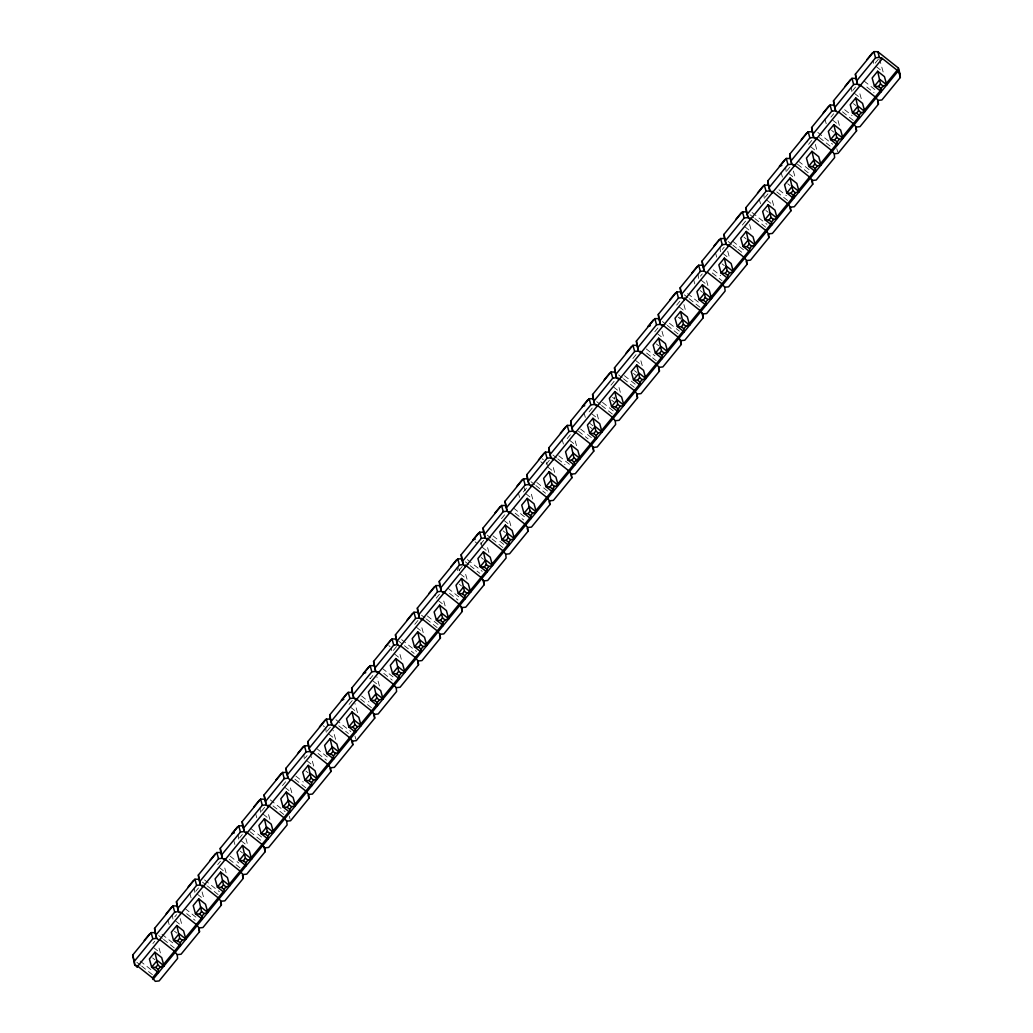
<?xml version="1.0" encoding="UTF-8"?>
<svg xmlns="http://www.w3.org/2000/svg" width="1033" height="1033" viewBox="0 0 1033 1033"><rect width="100%" height="100%" fill="white"/><g stroke="black" fill="none" stroke-linecap="round" stroke-linejoin="round"><path stroke-width="0.75" stroke-dasharray="5 3.75" d="M152.884 943.568L154.718 941.321M174.784 916.878L176.617 914.631M195.766 891.298L198.517 887.928M217.666 864.595L220.416 861.238M239.566 837.905L242.329 834.548M261.465 811.215L265.145 806.721M282.448 785.635L287.045 780.031M305.264 757.822L307.111 755.575M327.164 731.119L330.844 726.638M349.077 704.429L352.744 699.935M372.81 675.492L370.046 678.849L369.452 674.342M396.556 646.555L391.959 652.159L391.352 647.639M414.775 624.332L418.455 619.852M439.438 594.285L435.758 598.766L435.164 594.259M462.255 566.458L457.658 572.062L457.064 567.556M480.474 544.249L484.154 539.768M501.457 518.669L505.137 514.189M523.357 491.979L527.966 486.375M546.186 464.166L549.866 459.672M567.169 438.586L570.849 434.105M589.068 411.896L593.665 406.292M610.968 385.193L615.565 379.589M632.867 358.503L636.548 354.009M654.767 331.8L659.364 326.196M676.667 305.109L681.276 299.505M700.413 276.173L702.246 273.926M722.312 249.469L724.159 247.236M742.378 225.013L746.058 220.533M765.195 197.2L767.958 193.842M787.094 170.51L789.858 167.139M811.757 140.449L808.077 144.93L807.483 140.423M830.906 117.116L833.657 113.746M852.806 90.413L855.556 87.056M878.386 59.243L873.789 64.847L873.195 60.34M876.384 66.68L883.163 72.052L879.729 59.669M864.079 81.026L875.222 89.871M866.803 87.043L874.06 92.789M854.485 93.37L861.264 98.755L859.12 91.007M853.49 103.687L855.75 105.482M844.658 109.692L852.083 115.58M842.489 111.822L853.361 120.448M832.585 120.073L839.364 125.445L837.221 117.697M831.591 130.378L833.851 132.172M817.8 132.444L832.663 144.246M819.376 137.557L831.462 147.151M810.685 146.763L816.328 151.244M798.367 161.109L810.763 170.949M797.476 164.247L808.348 172.885M788.786 173.454L793.305 177.043M787.779 183.771L790.038 185.566M778.947 189.775L786.384 195.676M776.79 191.906L787.663 200.531M766.886 200.157L773.665 205.528L771.509 197.794M765.879 210.474L768.139 212.256M752.089 212.54L766.964 224.342M750.048 214.761L753.677 217.64M754.878 218.596L765.763 227.234M744.987 226.847L750.629 231.327M743.98 237.164L746.239 238.959M732.668 241.206L745.064 251.032M728.149 241.464L731.777 244.343M732.978 245.299L736.606 248.178M737.82 249.134L743.863 253.924M723.074 253.55L727.594 257.127M722.08 263.854L724.34 265.649M713.248 269.858L720.672 275.759M712.292 272.957L721.951 280.627M701.175 280.24L707.954 285.625L705.81 277.877M700.18 290.557L702.44 292.352M687.629 293.604L701.252 304.425M684.35 294.857L687.965 297.736M689.179 298.692L700.051 307.317M679.275 306.943L684.931 311.424M678.281 317.247L680.54 319.042L679.675 315.943M669.436 323.252L679.352 331.115M662.437 321.547L666.065 324.427M667.279 325.382L678.152 334.021M657.375 333.633L663.018 338.114M656.381 343.95L658.641 345.745M646.296 348.973L654.974 355.856M646.581 353.041L651.423 356.876M652.624 357.831L656.252 360.711M635.476 360.336L642.255 365.708L640.098 357.973M634.469 370.64L636.728 372.435M633.487 373.442L635.747 375.237M624.397 375.663L635.553 384.508M618.638 374.94L622.266 377.82M623.48 378.775L634.352 387.414M613.576 387.026L620.355 392.411L618.199 384.663M612.569 397.343L614.829 399.125L613.976 396.039M611.588 400.133L613.847 401.927M602.497 402.354L613.654 411.211M596.738 401.643L600.367 404.51M601.568 405.478L612.453 414.104M591.677 413.729L598.456 419.101L596.299 411.354M589.546 423.143L592.929 425.828M589.688 426.836L591.948 428.618M580.598 429.057L592.994 438.883M578.467 431.213L588.126 438.883M569.764 440.42L576.543 445.791L574.4 438.057M558.698 455.747L571.081 465.586M552.939 455.024L556.567 457.903M557.768 458.872L565.025 464.618M542.131 458.755L543.397 459.762M547.864 467.11L554.644 472.494L552.5 464.747M540.814 461.751L543.151 463.597M536.798 482.45L547.942 491.295M531.039 481.727L534.655 484.606M535.869 485.562L545.54 493.232M525.965 493.813L532.744 499.184L530.6 491.45M513.659 508.159L527.282 518.979M515.183 513.22L523.641 519.935M504.065 520.503L510.844 525.887L508.701 518.14M503.071 530.82L505.331 532.615M492.986 535.843L505.382 545.669M487.227 535.12L490.856 537.999M492.07 538.955L502.942 547.58M482.166 547.206L488.945 552.578L486.801 544.843M475.115 541.847L477.44 543.694M481.158 557.51L483.418 559.305M467.368 559.589L482.243 571.378M465.328 561.81L468.956 564.689M470.17 565.645L479.829 573.315M460.266 573.896L467.045 579.281L464.889 571.533M459.259 584.213L461.519 586.008M447.948 588.242L459.104 597.1M449.471 593.304L457.929 600.018M438.366 600.599L445.146 605.971L442.989 598.236M427.288 615.926L438.444 624.771M421.529 615.203L425.157 618.083M426.358 619.038L437.243 627.677M416.467 627.289L423.233 632.674L421.09 624.926M401.669 639.672L416.531 651.474M398.415 640.938L403.257 644.773M404.458 645.741L414.13 653.411M388.821 645.625L390.087 646.632M394.554 653.992L401.333 659.364L399.19 651.616M382.249 668.338L393.392 677.183M383.772 673.387L392.23 680.101M372.655 680.682L379.434 686.067L376.864 676.77M361.589 696.01L369.013 701.911M360.659 699.134L371.531 707.76M350.755 707.373L357.534 712.757L354.952 703.46M335.97 719.756L350.833 731.558M338.759 725.825L348.431 733.495M323.109 725.721L324.388 726.728M328.856 734.076L335.635 739.447L333.052 730.163M316.537 748.421L327.693 757.266M318.061 753.483L326.518 760.198M306.956 760.766L313.735 766.15L310.3 753.754M305.949 771.083L308.208 772.878M295.877 776.106L303.315 782.007M294.96 779.218L305.833 787.843M285.056 787.469L291.835 792.84L289.679 785.106M270.259 799.852L285.134 811.641M273.048 805.908L283.933 814.546M263.157 814.159L269.923 819.543L267.779 811.796M250.838 828.505L261.995 837.363M249.947 831.655L260.82 840.281M241.244 840.862L245.764 844.439M240.25 851.166L242.51 852.961M230.178 856.189L238.843 863.072M229.249 859.301L240.121 867.94M219.345 867.552L226.124 872.937L223.98 865.189M204.56 879.935L219.422 891.737M202.52 882.169L206.135 885.036M207.349 886.004L218.221 894.63M197.445 894.255L203.101 898.736M185.139 908.601L196.283 917.446M186.65 913.65L195.121 920.364M175.545 920.945L180.065 924.535M174.551 931.262L176.811 933.057M161.987 934.31L173.144 943.155M158.708 935.562L162.336 938.429M163.55 939.397L174.422 948.023M153.646 947.648L160.425 953.02L158.269 945.272M152.639 957.953L154.898 959.747M140.088 961.013L153.723 971.821M136.808 962.252L140.436 965.132M141.65 966.087L152.522 974.726M836.807 148.739L837.66 151.812M824.915 119.053L826.206 123.702M815.321 144.4L817.038 150.598M793.409 171.091L795.565 178.838M781.116 172.446L782.407 177.095M759.216 199.137L760.508 203.785M749.609 224.484L751.753 232.231M727.71 251.187L729.853 258.921M715.417 252.53L716.708 257.178M693.517 279.233L694.796 283.868M683.911 304.58L686.054 312.315M662.011 331.27L664.154 339.018M584.007 412.709L585.298 417.358M562.107 439.399L563.398 444.048M546.586 462.474L547.438 465.56M524.248 487.615L525.113 490.714M518.308 492.793L519.586 497.441M480.874 542.557L481.74 545.656M458.549 567.711L459.401 570.797M354.978 736.051L355.83 739.124M289.279 816.135L290.131 819.208M255.487 813.152L256.778 817.787M245.88 838.499L248.023 846.234M233.587 839.842L234.878 844.49M202.081 891.892L203.798 898.077M189.775 893.235L191.066 897.884M180.181 918.582L182.325 926.33M167.875 919.925L169.167 924.574M851.282 87.03L851.876 91.537M785.584 167.114L786.178 171.633M763.684 193.817L764.278 198.323M719.885 247.21L720.479 251.716M697.972 273.9L698.579 278.406M325.653 727.736L326.247 732.242M303.754 754.426L304.348 758.932M259.954 807.819L260.548 812.325M238.055 834.522L238.649 839.028M194.243 887.902L194.837 892.422M172.343 914.605L172.937 919.112"/><path stroke-width="1.5" d="M144.258 940.43L149.785 933.703M166.158 913.74L171.685 907.013M188.058 887.037L193.584 880.31M209.97 860.347L215.484 853.62M237.383 826.916L231.87 833.644L234.297 832.882M253.769 806.954L259.283 800.226M275.669 780.251L281.183 773.536M297.569 753.561L303.095 746.833M319.468 726.87L324.995 720.143M346.894 693.44L341.368 700.167L343.795 699.406M368.794 666.75L363.28 673.477L365.708 672.703M385.18 646.774L390.694 640.047M407.079 620.084L412.593 613.357M428.979 593.381L434.493 586.654M450.879 566.691L456.392 559.963M478.305 533.26L472.778 539.988L475.206 539.226M494.678 513.298L500.204 506.57M516.59 486.595L522.104 479.88M538.49 459.905L544.004 453.177M560.39 433.214L565.903 426.487M587.803 399.784L582.289 406.511L584.717 405.749M604.189 379.821L609.702 373.094M626.088 353.118L631.615 346.391M653.515 319.701L647.988 326.428L650.416 325.653M669.888 299.725L675.414 292.998M691.8 273.035L697.314 266.307M713.7 246.332L719.213 239.604M735.599 219.642L741.113 212.914M757.499 192.951L763.013 186.224M784.925 159.521L779.399 166.248L781.826 165.487M801.298 139.558L806.825 132.831M823.198 112.855L828.724 106.128M845.11 86.165L850.624 79.438M867.01 59.462L872.523 52.735M859.456 84.435L875.235 96.96L878.05 100.382L881.885 99.969L900.337 77.475L899.95 73.692L897.135 70.257L881.356 57.732L881.782 59.281L137.144 966.94L134.755 965.042L132.663 955.112L151.115 932.618L155.092 932.683L156.654 938.351L159.043 940.237M155.092 932.683L154.563 928.409L173.015 905.915L176.992 905.98L178.554 911.661L180.943 913.546L180.517 912.01M176.992 905.98L176.462 901.719L194.914 879.225L198.891 879.29L200.467 884.958L202.842 886.856L202.416 885.307L218.195 897.832L221.01 901.267L224.845 900.841L243.297 878.347L242.91 874.564L240.095 871.142L224.316 858.617M198.891 879.29L198.362 875.016L216.814 852.535L220.791 852.587L222.366 858.268L224.742 860.153M220.791 852.587L220.261 848.325L238.713 825.832L242.69 825.896L244.266 831.565L246.642 833.463L246.216 831.914L261.995 844.439L264.81 847.873L268.657 847.447L287.109 824.954L286.709 821.17L283.907 817.749L268.128 805.224L268.554 806.76L266.165 804.875L264.061 794.932L282.513 772.439L286.49 772.503L288.065 778.172L290.454 780.07M242.69 825.896L242.161 821.622L260.613 799.142L264.59 799.206M286.49 772.503L285.96 768.242L304.425 745.749L308.402 745.813L309.965 751.482L312.353 753.367L311.927 751.83L327.706 764.355L330.508 767.777L334.356 767.364L352.808 744.87L352.421 741.087L349.606 737.652L333.827 725.14M308.402 745.813L307.873 741.539L326.325 719.045L330.302 719.11L331.864 724.779L334.253 726.677M330.302 719.11L329.772 714.849L348.224 692.355L352.201 692.42L353.777 698.088L356.153 699.974L355.726 698.437L371.506 710.962L374.32 714.384L378.155 713.971L396.607 691.477L396.22 687.694L393.405 684.259L377.626 671.747L378.052 673.284L375.676 671.385L373.572 661.456L392.024 638.962L396.001 639.027L397.576 644.695L399.952 646.581M352.201 692.42L351.672 688.146L370.124 665.652L374.101 665.717M396.001 639.027L395.471 634.753L413.923 612.259L417.9 612.324L419.475 618.005L421.864 619.89M417.9 612.324L417.371 608.063L435.823 585.569L439.8 585.634L441.375 591.302L443.764 593.2M439.8 585.634L439.27 581.359L457.722 558.879L461.699 558.93L463.275 564.612L465.663 566.497L465.237 564.961M461.699 558.93L461.183 554.669L479.635 532.176L483.612 532.24L485.174 537.909L487.563 539.807L487.137 538.258L502.916 550.783L505.731 554.217L509.566 553.791L528.018 531.298L527.631 527.514L524.816 524.093L509.037 511.567L509.463 513.104L507.087 511.219L504.982 501.276L523.434 478.783L527.411 478.847L528.986 484.516L531.362 486.414M483.612 532.24L483.082 527.979L501.534 505.486L505.511 505.55M527.411 478.847L526.882 474.586L545.334 452.092L549.311 452.157L550.886 457.826L553.262 459.711M549.311 452.157L548.781 447.883L567.233 425.389L571.21 425.454L572.786 431.123L575.161 433.021L574.735 431.484L590.514 443.996L593.329 447.431L597.177 447.005L615.629 424.511L615.229 420.741L612.427 417.306L597.862 405.749M571.21 425.454L570.681 421.193L589.133 398.699L593.11 398.764L594.685 404.432L597.074 406.318L596.648 404.781M593.11 398.764L592.58 394.49L611.032 371.996L615.009 372.061L616.585 377.742L618.974 379.627L618.547 378.091M615.009 372.061L614.493 367.8L632.945 345.306L636.922 345.371L638.484 351.039L640.873 352.937M636.922 345.371L636.393 341.097L654.845 318.616L658.822 318.668L660.397 324.349L662.773 326.234M658.822 318.668L658.292 314.406L676.744 291.913L680.721 291.977L682.296 297.646L684.672 299.544L684.246 297.995L700.025 310.52L702.84 313.955L706.675 313.528L725.127 291.035L724.74 287.251L721.925 283.83L707.36 272.273M680.721 291.977L680.192 287.703L698.644 265.223L702.621 265.287L704.196 270.956L706.572 272.841M702.621 265.287L702.091 261.013L720.543 238.52L724.52 238.584L726.096 244.253L728.472 246.151L728.045 244.614M724.52 238.584L723.991 234.323L742.443 211.83L746.42 211.894L747.995 217.563L750.384 219.448L749.958 217.911L765.737 230.436L768.539 233.858L772.387 233.445L790.839 210.952L790.439 207.168L787.637 203.733L771.858 191.221M746.42 211.894L745.891 207.62L764.343 185.127L768.32 185.191L769.895 190.86L772.284 192.758M768.32 185.191L767.79 180.93L786.255 158.436L790.232 158.501L791.795 164.17L794.183 166.055L793.757 164.518L809.536 177.043L812.338 180.465L816.186 180.052L834.638 157.558L834.251 153.775L831.436 150.34L815.657 137.828L816.083 139.365L813.694 137.466L811.602 127.537L830.054 105.043L834.031 105.108L835.607 110.776L837.983 112.662M790.232 158.501L789.703 154.227L808.155 131.733L812.132 131.798M834.031 105.108L833.502 100.834L851.954 78.34L855.931 78.405L857.506 84.086L859.882 85.971M855.931 78.405L855.401 74.144L873.853 51.65L877.83 51.715L898.374 68.01L899.95 73.692M134.755 965.042L134.367 961.258L152.819 938.777L156.654 938.351L154.563 928.409M156.267 934.568L174.719 912.074L178.554 911.661L176.462 901.719M178.167 907.878L196.619 885.384L200.467 884.958L198.362 875.016M200.066 881.175L218.518 858.681L222.366 858.268L220.261 848.325M221.966 854.485L240.418 831.991L244.266 831.565L242.161 821.622M243.865 827.782L262.317 805.288L266.165 804.875L264.061 794.932M265.778 801.091L284.23 778.598L288.065 778.172L285.96 768.242M287.678 774.388L306.13 751.895L309.965 751.482L307.873 741.539M309.577 747.698L328.029 725.205L331.864 724.779L329.772 714.849M331.477 720.995L349.929 698.515L353.777 698.088L351.672 688.146M353.376 694.305L371.828 671.812L375.676 671.385L373.572 661.456M375.276 667.615L393.728 645.121L397.576 644.695L395.471 634.753M397.176 640.912L415.628 618.418L419.475 618.005L417.371 608.063M419.088 614.222L437.54 591.728L441.375 591.302L439.27 581.359M440.988 587.519L459.44 565.025L463.275 564.612L461.183 554.669M462.887 560.829L481.339 538.335L485.174 537.909L483.082 527.979M484.787 534.126L503.239 511.632L507.087 511.219L504.982 501.276M506.686 507.435L525.138 484.942L528.986 484.516L526.882 474.586M528.586 480.732L547.038 458.252L550.886 457.826L548.781 447.883M550.486 454.042L568.938 431.549L572.786 431.123L570.681 421.193M572.385 427.339L590.85 404.859L594.685 404.432L592.58 394.49M594.298 400.649L612.75 378.155L616.585 377.742L614.493 367.8M616.197 373.959L634.649 351.465L638.484 351.039L636.393 341.097M638.097 347.256L656.549 324.762L660.397 324.349L658.292 314.406M659.997 320.566L678.449 298.072L682.296 297.646L680.192 287.703M681.896 293.863L700.348 271.369L704.196 270.956L702.091 261.013M703.796 267.173L722.248 244.679L726.096 244.253L723.991 234.323M725.695 240.469L744.147 217.976L747.995 217.563L745.891 207.62M747.608 213.779L766.06 191.286L769.895 190.86L767.79 180.93M769.508 187.076L787.959 164.596L791.795 164.17L789.703 154.227M791.407 160.386L809.859 137.893L813.694 137.466L811.602 127.537M813.307 133.696L831.759 111.202L835.607 110.776L833.502 100.834M835.206 106.993L853.658 84.499L857.506 84.086L855.401 74.144M857.106 80.303L875.558 57.809L879.406 57.383L881.782 59.281M154.911 952.232L149.398 958.96L151.67 967.172L158.449 972.544L158.256 969.483L160.335 966.965L163.976 965.816L161.69 957.604L154.911 952.232L157.791 964.951L160.335 966.965M176.824 925.529L171.297 932.257L173.57 940.469L180.349 945.854L180.168 942.793L182.234 940.275L185.875 939.126L183.59 930.914L176.824 925.529L179.69 938.248L182.234 940.275M198.723 898.839L193.197 905.567L195.482 913.779L202.261 919.15L202.068 916.09L204.134 913.572L207.775 912.423L205.502 904.211L198.723 898.839L201.59 911.558L204.134 913.572M220.623 872.136L215.096 878.863L217.382 887.076L224.161 892.46L223.967 889.4L226.033 886.882L229.675 885.733L227.402 877.521L220.623 872.136L223.49 884.855L226.033 886.882M242.523 845.446L237.009 852.173L239.282 860.386L246.061 865.757L245.867 862.71L247.933 860.179L251.574 859.03L249.302 850.83L242.523 845.446L245.389 858.165L247.933 860.179M264.422 818.756L258.909 825.483L261.181 833.683L267.96 839.067L267.767 836.007L269.833 833.489L273.474 832.34L271.201 824.127L264.422 818.756L267.289 831.475L269.833 833.489M286.322 792.053L280.808 798.78L283.081 806.993L289.86 812.364L289.666 809.317L291.732 806.786L295.373 805.637L293.101 797.437L286.322 792.053L289.201 804.772L291.732 806.786M308.221 765.363L302.708 772.09L304.98 780.289L311.759 785.674L311.566 782.614L313.645 780.096L317.286 778.947L315 770.734L308.221 765.363L311.101 778.081L313.645 780.096M330.121 738.66L324.607 745.387L326.88 753.599L333.659 758.971L333.465 755.924L335.544 753.393L339.186 752.244L336.9 744.044L330.121 738.66L333 751.378L335.544 753.393M352.033 711.969L346.507 718.697L348.792 726.896L355.559 732.281L355.378 729.221L357.444 726.703L361.085 725.553L358.813 717.341L352.033 711.969L354.9 724.688L357.444 726.703M373.933 685.266L368.407 691.994L370.692 700.206L377.471 705.591L377.277 702.53L379.343 700.012L382.985 698.863L380.712 690.651L373.933 685.266L376.8 697.985L379.343 700.012M395.833 658.576L390.319 665.304L392.592 673.516L399.371 678.888L399.177 675.827L401.243 673.309L404.884 672.16L402.612 663.948L395.833 658.576L398.699 671.295L401.243 673.309M417.732 631.873L412.219 638.601L414.491 646.813L421.27 652.197L421.077 649.137L423.143 646.619L426.784 645.47L424.511 637.258L417.732 631.873L420.599 644.592L423.143 646.619M439.632 605.183L434.118 611.91L436.391 620.123L443.17 625.494L442.976 622.447L445.042 619.916L448.684 618.767L446.411 610.555L439.632 605.183L442.511 617.902L445.042 619.916M461.531 578.493L456.018 585.207L458.29 593.42L465.07 598.804L464.876 595.744L466.955 593.226L470.596 592.077L468.311 583.865L461.531 578.493L464.411 591.212L466.955 593.226M483.431 551.79L477.917 558.517L480.19 566.73L486.969 572.101L486.775 569.054L488.854 566.523L492.496 565.374L490.21 557.174L483.431 551.79L486.311 564.509L488.854 566.523M505.344 525.1L499.817 531.827L502.103 540.027L508.869 545.411L508.688 542.351L510.754 539.833L514.395 538.684L512.123 530.471L505.344 525.1L508.21 537.819L510.754 539.833M527.243 498.397L521.717 505.124L524.002 513.336L530.781 518.708L530.588 515.661L532.654 513.13L536.295 511.981L534.022 503.781L527.243 498.397L530.11 511.115L532.654 513.13M549.143 471.707L543.616 478.434L545.902 486.633L552.681 492.018L552.487 488.958L554.553 486.44L558.194 485.29L555.922 477.078L549.143 471.707L552.009 484.425L554.553 486.44M571.042 445.003L565.529 451.731L567.801 459.943L574.58 465.315L574.387 462.267L576.453 459.737L580.094 458.6L577.821 450.388L571.042 445.003L573.909 457.722L576.453 459.737M592.942 418.313L587.428 425.041L589.701 433.253L596.48 438.625L596.286 435.564L598.352 433.047L601.994 431.897L599.721 423.685L592.942 418.313L595.821 431.032L598.352 433.047M614.842 391.61L609.328 398.338L611.601 406.55L618.38 411.935L618.186 408.874L620.265 406.356L623.893 405.207L621.621 396.995L614.842 391.61L617.721 404.329L620.265 406.356M636.741 364.92L631.228 371.648L633.5 379.86L640.279 385.232L640.086 382.171L642.164 379.653L645.806 378.504L643.52 370.292L636.741 364.92L639.621 377.639L642.164 379.653M658.654 338.217L653.127 344.945L655.4 353.157L662.179 358.541L661.998 355.481L664.064 352.963L667.705 351.814L665.42 343.602L658.654 338.217L661.52 350.936L664.064 352.963M680.553 311.527L675.027 318.254L677.312 326.467L684.091 331.838L683.898 328.791L685.964 326.26L689.605 325.111L687.332 316.911L680.553 311.527L683.42 324.246L685.964 326.26M702.453 284.837L696.926 291.564L699.212 299.764L705.991 305.148L705.797 302.088L707.863 299.57L711.505 298.421L709.232 290.208L702.453 284.837L705.319 297.556L707.863 299.57M724.353 258.134L718.839 264.861L721.111 273.074L727.891 278.445L727.697 275.398L729.763 272.867L733.404 271.718L731.132 263.518L724.353 258.134L727.219 270.853L729.763 272.867M746.252 231.444L740.738 238.171L743.011 246.371L749.79 251.755L749.596 248.695L751.662 246.177L755.304 245.028L753.031 236.815L746.252 231.444L749.132 244.162L751.662 246.177M768.152 204.741L762.638 211.468L764.911 219.68L771.69 225.052L771.496 222.005L773.562 219.474L777.203 218.325L774.931 210.125L768.152 204.741L771.031 217.459L773.562 219.474M790.051 178.05L784.538 184.778L786.81 192.977L793.589 198.362L793.396 195.302L795.475 192.784L799.116 191.634L796.83 183.422L790.051 178.05L792.931 190.769L795.475 192.784M811.964 151.347L806.437 158.075L808.71 166.287L815.489 171.672L815.295 168.611L817.374 166.093L821.015 164.944L818.73 156.732L811.964 151.347L814.83 164.066L817.374 166.093M833.863 124.657L828.337 131.385L830.622 139.597L837.389 144.969L837.208 141.908L839.274 139.39L842.915 138.241L840.642 130.029L833.863 124.657L836.73 137.376L839.274 139.39M855.763 97.954L850.236 104.682L852.522 112.894L859.301 118.278L859.107 115.218L861.173 112.7L864.815 111.551L862.542 103.339L855.763 97.954L858.63 110.673L861.173 112.7M877.663 71.264L872.149 77.992L874.422 86.204L881.201 91.575L881.007 88.528L883.073 85.997L886.714 84.848L884.442 76.636L877.663 71.264L880.529 83.983L883.073 85.997M163.976 965.816L157.197 960.445L151.67 967.172L155.725 967.469L157.791 964.951M185.875 939.126L179.096 933.742L173.57 940.469L177.624 940.779L179.69 938.248M207.775 912.423L200.996 907.051L195.482 913.779L199.524 914.076L201.59 911.558M229.675 885.733L222.896 880.348L217.382 887.076L221.424 887.386L223.49 884.855M251.574 859.03L244.795 853.658L239.282 860.386L243.323 860.683L245.389 858.165M273.474 832.34L266.695 826.955L261.181 833.683L265.223 833.993L267.289 831.475M295.373 805.637L288.607 800.265L283.081 806.993L287.122 807.29L289.201 804.772M317.286 778.947L310.507 773.562L304.98 780.289L309.035 780.599L311.101 778.081M339.186 752.244L332.406 746.872L326.88 753.599L330.934 753.909L333 751.378M361.085 725.553L354.306 720.182L348.792 726.896L352.834 727.206L354.9 724.688M382.985 698.863L376.206 693.479L370.692 700.206L374.734 700.516L376.8 697.985M404.884 672.16L398.105 666.789L392.592 673.516L396.633 673.813L398.699 671.295M426.784 645.47L420.005 640.086L414.491 646.813L418.533 647.123L420.599 644.592M448.684 618.767L441.904 613.395L436.391 620.123L440.432 620.42L442.511 617.902M470.596 592.077L463.817 586.692L458.29 593.42L462.332 593.73L464.411 591.212M492.496 565.374L485.717 560.002L480.19 566.73L484.245 567.027L486.311 564.509M514.395 538.684L507.616 533.299L502.103 540.027L506.144 540.336L508.21 537.819M536.295 511.981L529.516 506.609L524.002 513.336L528.044 513.646L530.11 511.115M558.194 485.29L551.415 479.906L545.902 486.633L549.943 486.943L552.009 484.425M580.094 458.6L573.315 453.216L567.801 459.943L571.843 460.253L573.909 457.722M601.994 431.897L595.215 426.526L589.701 433.253L593.743 433.55L595.821 431.032M623.893 405.207L617.127 399.823L611.601 406.55L615.642 406.86L617.721 404.329M645.806 378.504L639.027 373.133L633.5 379.86L637.555 380.157L639.621 377.639M667.705 351.814L660.926 346.429L655.4 353.157L659.454 353.467L661.52 350.936M689.605 325.111L682.826 319.739L677.312 326.467L681.354 326.764L683.42 324.246M711.505 298.421L704.726 293.036L699.212 299.764L703.253 300.074L705.319 297.556M733.404 271.718L726.625 266.346L721.111 273.074L725.153 273.371L727.219 270.853M755.304 245.028L748.525 239.643L743.011 246.371L747.053 246.68L749.132 244.162M777.203 218.325L770.437 212.953L764.911 219.68L768.952 219.99L771.031 217.459M799.116 191.634L792.337 186.263L786.81 192.977L790.865 193.287L792.931 190.769M821.015 164.944L814.236 159.56L808.71 166.287L812.764 166.597L814.83 164.066M842.915 138.241L836.136 132.87L830.622 139.597L834.664 139.894L836.73 137.376M864.815 111.551L858.036 106.167L852.522 112.894L856.564 113.204L858.63 110.673M886.714 84.848L879.935 79.476L874.422 86.204L878.463 86.501L880.529 83.983M159.831 939.668L174.396 951.225L177.198 954.66L177.599 958.443L159.147 980.924L155.299 981.35L152.497 977.915L157.468 971.859M161.458 967.004L179.368 945.156M185.346 937.874L202.274 917.252M207.246 911.183L223.18 891.763M229.145 884.48L245.079 865.073M250.051 859.004L266.979 838.37M271.95 832.301L288.878 811.68M294.857 804.397L310.778 784.977M316.757 777.707L332.678 758.287M338.656 751.004L355.584 730.37M359.561 725.528L377.484 703.68M381.461 698.825L399.384 676.989M404.355 670.921L421.283 650.286M426.255 644.218L442.189 624.81M448.167 617.527L464.088 598.107M468.078 593.252L486.982 570.203M491.966 564.134L508.895 543.5M513.866 537.431L530.794 516.81M535.765 510.741L553.688 488.893M557.665 484.051L573.599 464.63M576.582 460.989L595.499 437.927M600.47 431.871L618.393 410.024M623.377 403.955L640.292 383.333M645.276 377.265L661.197 357.844M667.176 350.561L683.11 331.154M688.081 325.085L705.01 304.451M709.981 298.382L726.909 277.761M732.875 270.478L748.809 251.058M754.787 243.775L771.703 223.154M776.687 217.085L794.597 195.237M797.592 191.609L815.502 169.761M819.492 164.906L837.414 143.071M842.386 137.002L859.314 116.367M864.285 110.299L880.219 90.891M886.185 83.608L897.135 70.257M152.923 979.465L897.561 71.794M181.731 912.965L196.296 924.522L199.111 927.957L199.498 931.74L181.046 954.234L177.198 954.66M221.01 901.267L221.398 905.05L202.946 927.531L199.111 927.957M264.81 847.873L265.21 851.657L246.745 874.15L242.91 874.564M291.241 779.489L305.807 791.046L308.609 794.48L309.009 798.264L290.557 820.757L286.709 821.17M330.508 767.777L330.909 771.561L312.457 794.054L308.609 794.48M374.32 714.384L374.708 718.167L356.256 740.661L352.421 741.087M400.739 646.012L415.305 657.569L418.12 661.004L418.507 664.787L400.055 687.268L396.22 687.694M421.425 618.354L437.217 630.879L440.019 634.301L440.42 638.084L421.968 660.578L418.12 661.004M443.338 591.651L459.117 604.176L461.919 607.611L462.319 611.394L443.867 633.888L440.019 634.301M466.451 565.929L481.016 577.486L483.818 580.908L484.219 584.691L465.767 607.184L461.919 607.611M530.936 484.877L546.715 497.389L549.53 500.824L549.918 504.608L531.466 527.101L527.631 527.514M552.836 458.174L568.615 470.699L571.43 474.121L571.817 477.905L553.365 500.398L549.53 500.824M593.329 447.431L593.73 451.214L575.278 473.708L571.43 474.121M619.761 379.046L634.327 390.603L637.129 394.038L637.529 397.821L619.077 420.315L615.229 420.741M640.447 351.388L656.226 363.913L659.028 367.348L659.428 371.131L640.976 393.612L637.129 394.038M662.347 324.698L678.126 337.223L680.941 340.645L681.328 344.428L662.876 366.922L659.028 367.348M702.84 313.955L703.228 317.738L684.776 340.231L680.941 340.645M729.259 245.57L743.825 257.127L746.639 260.561L747.04 264.345L728.575 286.838L724.74 287.251M768.539 233.858L768.939 237.642L750.487 260.135L746.639 260.561M812.338 180.465L812.739 184.248L794.287 206.742L790.439 207.168M838.77 112.093L853.335 123.65L856.15 127.085L856.538 130.868L838.086 153.349L834.251 153.775M878.05 100.382L878.437 104.165L859.985 126.659L856.15 127.085M483.818 580.908L487.666 580.494L506.118 558.001L505.731 554.217M878.463 86.501L881.007 88.528M856.564 113.204L859.107 115.218M834.664 139.894L837.208 141.908M812.764 166.597L815.295 168.611M790.865 193.287L793.396 195.302M768.952 219.99L771.496 222.005M747.053 246.68L749.596 248.695M725.153 273.371L727.697 275.398M703.253 300.074L705.797 302.088M681.354 326.764L683.898 328.791M659.454 353.467L661.998 355.481M637.555 380.157L640.086 382.171M615.642 406.86L618.186 408.874M593.743 433.55L596.286 435.564M571.843 460.253L574.387 462.267M549.943 486.943L552.487 488.958M528.044 513.646L530.588 515.661M506.144 540.336L508.688 542.351M484.245 567.027L486.775 569.054M462.332 593.73L464.876 595.744M440.432 620.42L442.976 622.447M418.533 647.123L421.077 649.137M396.633 673.813L399.177 675.827M374.734 700.516L377.277 702.53M352.834 727.206L355.378 729.221M330.934 753.909L333.465 755.924M309.035 780.599L311.566 782.614M287.122 807.29L289.666 809.317M265.223 833.993L267.767 836.007M243.323 860.683L245.867 862.71M221.424 887.386L223.967 889.4M199.524 914.076L202.068 916.09M177.624 940.779L180.168 942.793M155.725 967.469L158.256 969.483M152.497 977.915L136.718 965.403L137.144 966.94M899.059 72.852L900.337 77.475M877.83 51.715L879.406 57.383M873.853 51.65L875.558 57.809M880.439 88.838L881.201 91.575M877.585 101.092L878.437 104.165M851.954 78.34L853.658 84.499M858.539 115.541L859.301 118.278M855.686 127.782L856.538 130.868M830.054 105.043L831.759 111.202M808.155 131.733L809.859 137.893M811.46 179.639L812.739 184.248M786.255 158.436L787.959 164.596M789.987 207.878L790.839 210.952M764.343 185.127L766.06 191.286M768.087 234.568L768.939 237.642M742.443 211.83L744.147 217.976M746.175 261.259L747.04 264.345M720.543 238.52L722.248 244.679M698.644 265.223L700.348 271.369M701.949 313.115L703.228 317.738M676.744 291.913L678.449 298.072M680.05 339.818L681.328 344.428M654.845 318.616L656.549 324.762M658.576 368.045L659.428 371.131M632.945 345.306L634.649 351.465M636.677 394.748L637.529 397.821M611.032 371.996L612.75 378.155M589.133 398.699L590.85 404.859M592.438 446.592L593.73 451.214M567.233 425.389L568.938 431.549M570.539 473.295L571.817 477.905M545.334 452.092L547.038 458.252M549.065 501.521L549.918 504.608M523.434 478.783L525.138 484.942M527.166 528.225L528.018 531.298M501.534 505.486L503.239 511.632M479.635 532.176L481.339 538.335M482.94 580.081L484.219 584.691M457.722 558.879L459.44 565.025M461.041 606.771L462.319 611.394M435.823 585.569L437.54 591.728M442.408 622.757L443.17 625.494M439.554 635.011L440.42 638.084M413.923 612.259L415.628 618.418M417.655 661.701L418.507 664.787M392.024 638.962L393.728 645.121M370.124 665.652L371.828 671.812M373.429 713.558L374.708 718.167M348.224 692.355L349.929 698.515M351.53 740.248L352.808 744.87M326.325 719.045L328.029 725.205M330.056 768.487L330.909 771.561M304.425 745.749L306.13 751.895M308.157 795.178L309.009 798.264M282.513 772.439L284.23 778.598M260.613 799.142L262.317 805.288M263.919 847.034L265.21 851.657M238.713 825.832L240.418 831.991M242.445 875.274L243.297 878.347M216.814 852.535L218.518 858.681M220.546 901.964L221.398 905.05M194.914 879.225L196.619 885.384M198.646 928.667L199.498 931.74M173.015 905.915L174.719 912.074M151.115 932.618L152.819 938.777M132.663 955.112L134.367 961.258M898.374 68.01L898.633 71.316"/></g></svg>
